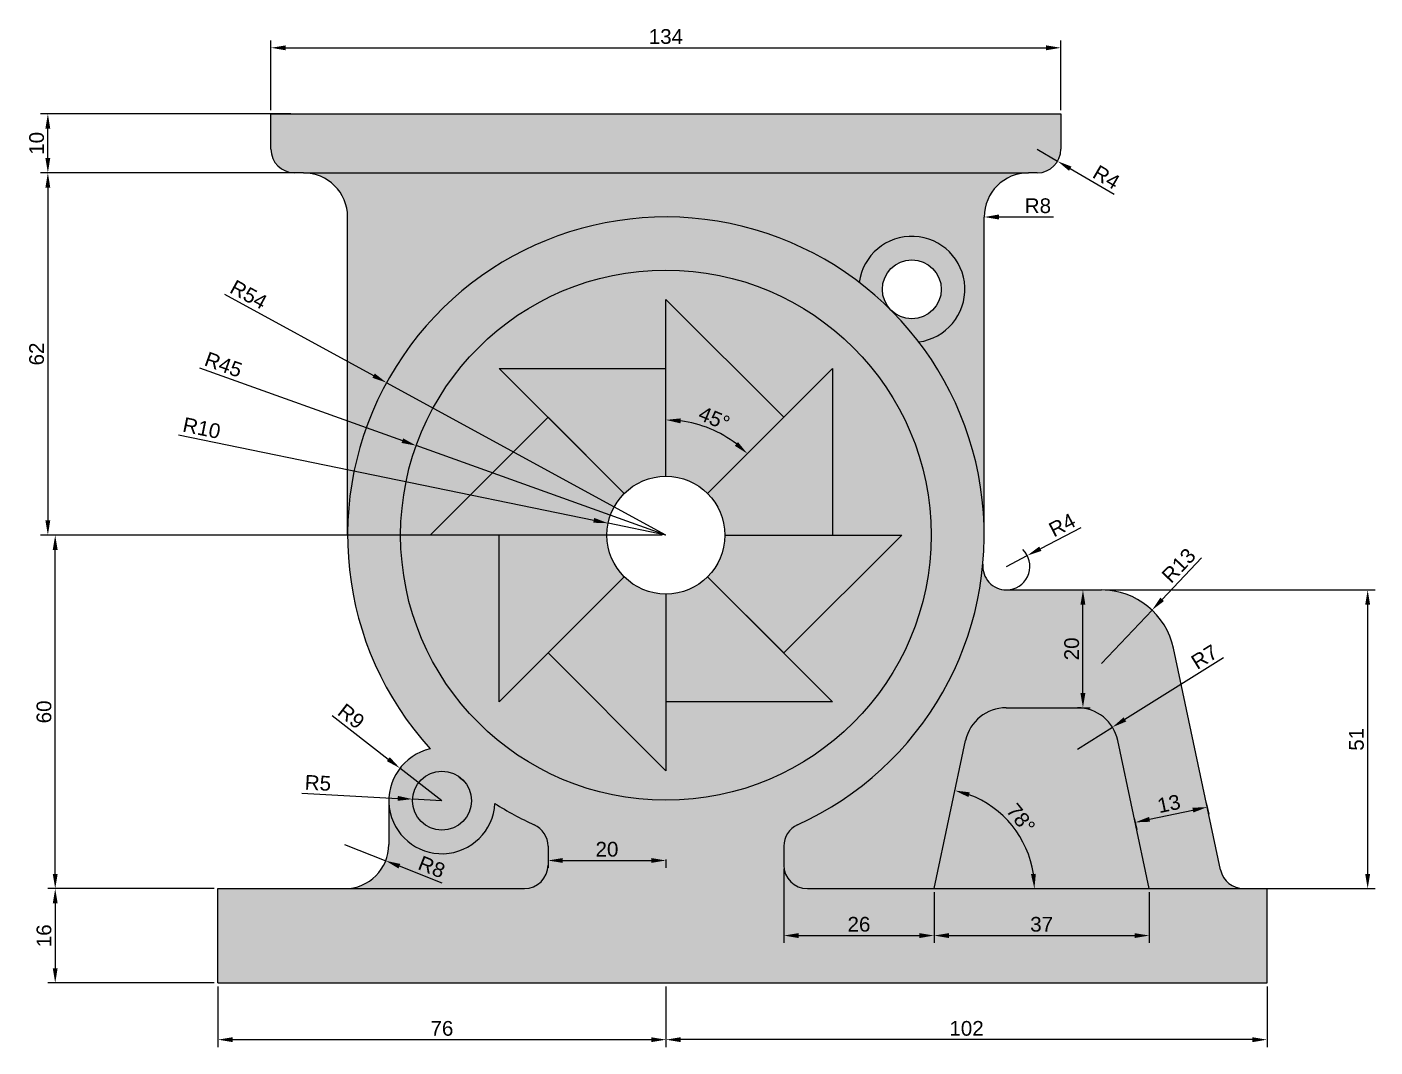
# Model space of a CAD drawing. Header units: millimetres. Extents: x 3781 to 4260, y 1155 to 1368.
# Drawn here: x 4030.9 to 4259.6, y 1188.6 to 1361.7 of the extents above; entities that cross this region are included whole.
import ezdxf

# ---------------------------------------------------------------- set-up
doc = ezdxf.new("R2010")
doc.units = ezdxf.units.MM
doc.styles.get("Standard").update_dxf_attribs({"font": 'arial.ttf'})
doc.dimstyles.new('ISO-25', dxfattribs={"dimtxt": 2.5, "dimasz": 2.5, "dimexe": 1.25, "dimexo": 0.625, "dimtad": 1, "dimdec": 0, "dimtxsty": 'Standard', "dimcen": 2.5, "dimadec": 0, "dimazin": 0, "dimtfac": 1, "dimtdec": 0, "dimtmove": 0, "dimatfit": 3, "dimfxl": 1, "dimarcsym": 0})

# ---------------------------------------------------------------- blocks, each defined once
blk = doc.blocks.new('*D1')
at = {"color": 0, "lineweight": -2, "transparency": 16777216}
blk.add_arc((4139.29, 1275.45), 19.56, 52.3283, 82.6717, dxfattribs=at)
at = {"color": 0, "transparency": 16777216}
for points in [[(4141.76, 1294.43), (4141.81, 1295.27), (4139.29, 1295.01)], [(4151.52, 1291.24), (4150.97, 1290.62), (4153.12, 1289.28)]]:
    blk.add_solid(points, dxfattribs=at)
at = {"layer": 'Defpoints', "color": 0, "transparency": 16777216}
for p in [(4139.29, 1315.45), (4159.29, 1295.45), (4149.07, 1292.39), (4139.29, 1285.45), (4139.29, 1275.45)]:
    blk.add_point(p, dxfattribs=at)
at = {"color": 0, "transparency": 16777216, "insert": (4147.5, 1295.27), "char_height": 2.5, "attachment_point": 5, "rotation": 337.5}
blk.add_mtext('45°', dxfattribs=at)
blk = doc.blocks.new('*U2')
for p, q in [((-10, -13.54), (-10, 16.46)), ((-10, 16.46), (10, -3.54)), ((-2.93, -16.46), (10, -3.54))]:
    blk.add_line(p, q)
blk = doc.blocks.new('*U3')
at = {"color": 0, "linetype": 'ByBlock', "lineweight": -2, "transparency": 16777216}
for p, rotation in [((4129.72, 1299.16), 44.99999999999999), ((4163, 1285.02), 315.0000000000001), ((4115.76, 1285.45), 90), ((4115.58, 1265.88), 135), ((4162.83, 1265.45), 270), ((4148.86, 1251.74), 225), ((4129.29, 1251.91), 180)]:
    blk.add_blockref('*U2', p, dxfattribs=dict(at, rotation=rotation))
blk.add_blockref('*U2', (4149.29, 1298.99), dxfattribs=at)
blk = doc.blocks.new('*D4')
at = {"color": 0, "lineweight": -2, "transparency": 16777216}
for p, q in [((4209.71, 1276.72), (4202.82, 1273.14)), ((4197.05, 1270.15), (4200.6, 1271.99))]:
    blk.add_line(p, q, dxfattribs=at)
blk.add_arc((4197.05, 1270.15), 4, 278.9525, 45.3366, dxfattribs=at)
at = {"color": 0, "transparency": 16777216}
blk.add_solid([(4202.63, 1273.51), (4203.01, 1272.77), (4200.6, 1271.99)], dxfattribs=at)
at = {"layer": 'Defpoints', "color": 0, "transparency": 16777216}
for p in [(4200.6, 1271.99), (4197.05, 1270.15)]:
    blk.add_point(p, dxfattribs=at)
at = {"color": 0, "transparency": 16777216, "insert": (4206.51, 1277.17), "char_height": 2.5, "attachment_point": 5, "rotation": 27.4317}
blk.add_mtext('R4', dxfattribs=at)
blk = doc.blocks.new('*D5')
at = {"color": 0, "lineweight": -2, "transparency": 16777216}
for p, q in [((4230.16, 1271.62), (4223.48, 1264.55)), ((4213.17, 1253.65), (4221.76, 1262.73))]:
    blk.add_line(p, q, dxfattribs=at)
at = {"color": 0, "transparency": 16777216}
blk.add_solid([(4223.17, 1264.84), (4223.78, 1264.26), (4221.76, 1262.73)], dxfattribs=at)
at = {"layer": 'Defpoints', "color": 0, "transparency": 16777216}
for p in [(4221.76, 1262.73), (4213.17, 1253.65)]:
    blk.add_point(p, dxfattribs=at)
at = {"color": 0, "transparency": 16777216, "insert": (4226.29, 1270.3), "char_height": 2.5, "attachment_point": 5, "rotation": 46.6061}
blk.add_mtext('R13', dxfattribs=at)
blk = doc.blocks.new('*D6')
at = {"color": 0, "lineweight": -2, "transparency": 16777216}
for p, q in [((4233.89, 1254.6), (4217.16, 1244.17)), ((4209.1, 1239.15), (4215.04, 1242.85))]:
    blk.add_line(p, q, dxfattribs=at)
at = {"color": 0, "transparency": 16777216}
blk.add_solid([(4216.94, 1244.53), (4217.38, 1243.82), (4215.04, 1242.85)], dxfattribs=at)
at = {"layer": 'Defpoints', "color": 0, "transparency": 16777216}
for p in [(4215.04, 1242.85), (4209.1, 1239.15)]:
    blk.add_point(p, dxfattribs=at)
at = {"color": 0, "transparency": 16777216, "insert": (4230.65, 1254.79), "char_height": 2.5, "attachment_point": 5, "rotation": 31.9287}
blk.add_mtext('R7', dxfattribs=at)
blk = doc.blocks.new('*D7')
at = {"color": 0, "lineweight": -2, "transparency": 16777216}
for p, q in [((4084.79, 1222.95), (4091.76, 1220.18)), ((4101.32, 1216.39), (4094.08, 1219.26))]:
    blk.add_line(p, q, dxfattribs=at)
at = {"color": 0, "transparency": 16777216}
blk.add_solid([(4094.23, 1219.65), (4093.93, 1218.87), (4091.76, 1220.18)], dxfattribs=at)
at = {"layer": 'Defpoints', "color": 0, "transparency": 16777216}
for p in [(4084.79, 1222.95), (4091.76, 1220.18)]:
    blk.add_point(p, dxfattribs=at)
at = {"color": 0, "transparency": 16777216, "insert": (4099.56, 1219.13), "char_height": 2.5, "attachment_point": 5, "rotation": 338.347}
blk.add_mtext('R8', dxfattribs=at)
blk = doc.blocks.new('*D8')
at = {"color": 0, "lineweight": -2, "transparency": 16777216}
for p, q in [((4082.65, 1244.83), (4092.2, 1237.43)), ((4101.29, 1230.38), (4094.17, 1235.9))]:
    blk.add_line(p, q, dxfattribs=at)
at = {"color": 0, "transparency": 16777216}
blk.add_solid([(4092.45, 1237.76), (4091.94, 1237.1), (4094.17, 1235.9)], dxfattribs=at)
at = {"layer": 'Defpoints', "color": 0, "transparency": 16777216}
for p in [(4094.17, 1235.9), (4101.29, 1230.38)]:
    blk.add_point(p, dxfattribs=at)
at = {"color": 0, "transparency": 16777216, "insert": (4085.9, 1244.71), "char_height": 2.5, "attachment_point": 5, "rotation": 322.2292}
blk.add_mtext('R9', dxfattribs=at)
blk = doc.blocks.new('*D9')
at = {"color": 0, "lineweight": -2, "transparency": 16777216}
for p, q in [((4077.52, 1231.64), (4093.8, 1230.78)), ((4101.29, 1230.38), (4096.29, 1230.65))]:
    blk.add_line(p, q, dxfattribs=at)
at = {"color": 0, "transparency": 16777216}
blk.add_solid([(4093.82, 1231.19), (4093.77, 1230.36), (4096.29, 1230.65)], dxfattribs=at)
at = {"layer": 'Defpoints', "color": 0, "transparency": 16777216}
for p in [(4096.29, 1230.65), (4101.29, 1230.38)]:
    blk.add_point(p, dxfattribs=at)
at = {"color": 0, "transparency": 16777216, "insert": (4080.26, 1233.39), "char_height": 2.5, "attachment_point": 5, "rotation": 356.9823}
blk.add_mtext('R5', dxfattribs=at)
blk = doc.blocks.new('*D10')
at = {"color": 0, "lineweight": -2, "transparency": 16777216}
for p, q in [((4056.62, 1292.48), (4127.05, 1277.97)), ((4139.29, 1275.45), (4129.5, 1277.47))]:
    blk.add_line(p, q, dxfattribs=at)
at = {"color": 0, "transparency": 16777216}
blk.add_solid([(4127.13, 1278.38), (4126.96, 1277.56), (4129.5, 1277.47)], dxfattribs=at)
at = {"layer": 'Defpoints', "color": 0, "transparency": 16777216}
for p in [(4129.5, 1277.47), (4139.29, 1275.45)]:
    blk.add_point(p, dxfattribs=at)
at = {"color": 0, "transparency": 16777216, "insert": (4060.54, 1293.62), "char_height": 2.5, "attachment_point": 5, "rotation": 348.3575}
blk.add_mtext('R10', dxfattribs=at)
blk = doc.blocks.new('*D11')
at = {"color": 0, "lineweight": -2, "transparency": 16777216}
for p, q in [((4060.18, 1303.83), (4094.58, 1291.49)), ((4139.29, 1275.45), (4096.93, 1290.64))]:
    blk.add_line(p, q, dxfattribs=at)
at = {"color": 0, "transparency": 16777216}
blk.add_solid([(4094.72, 1291.88), (4094.44, 1291.1), (4096.93, 1290.64)], dxfattribs=at)
at = {"layer": 'Defpoints', "color": 0, "transparency": 16777216}
for p in [(4096.93, 1290.64), (4139.29, 1275.45)]:
    blk.add_point(p, dxfattribs=at)
at = {"color": 0, "transparency": 16777216, "insert": (4064.23, 1304.39), "char_height": 2.5, "attachment_point": 5, "rotation": 340.2656}
blk.add_mtext('R45', dxfattribs=at)
blk = doc.blocks.new('*D12')
at = {"color": 0, "lineweight": -2, "transparency": 16777216}
for p, q in [((4064.42, 1316.33), (4089.7, 1302.53)), ((4139.29, 1275.45), (4091.9, 1301.33))]:
    blk.add_line(p, q, dxfattribs=at)
at = {"color": 0, "transparency": 16777216}
blk.add_solid([(4089.9, 1302.89), (4089.5, 1302.16), (4091.9, 1301.33)], dxfattribs=at)
at = {"layer": 'Defpoints', "color": 0, "transparency": 16777216}
for p in [(4091.9, 1301.33), (4139.29, 1275.45)]:
    blk.add_point(p, dxfattribs=at)
at = {"color": 0, "transparency": 16777216, "insert": (4068.5, 1316.27), "char_height": 2.5, "attachment_point": 5, "rotation": 331.3641}
blk.add_mtext('R54', dxfattribs=at)
blk = doc.blocks.new('*D13')
at = {"color": 0, "lineweight": -2, "transparency": 16777216}
blk.add_line((4205.04, 1329.45), (4195.79, 1329.45), dxfattribs=at)
at = {"color": 0, "transparency": 16777216}
blk.add_solid([(4195.79, 1329.87), (4195.79, 1329.03), (4193.29, 1329.45)], dxfattribs=at)
at = {"layer": 'Defpoints', "color": 0, "transparency": 16777216}
for p in [(4193.29, 1329.45), (4200.79, 1329.45)]:
    blk.add_point(p, dxfattribs=at)
at = {"color": 0, "transparency": 16777216, "insert": (4202.4, 1331.35), "char_height": 2.5, "attachment_point": 5}
blk.add_mtext('R8', dxfattribs=at)
blk = doc.blocks.new('*D14')
at = {"color": 0, "lineweight": -2, "transparency": 16777216}
for p, q in [((4202.29, 1340.95), (4205.74, 1338.92)), ((4215.34, 1333.25), (4207.89, 1337.65))]:
    blk.add_line(p, q, dxfattribs=at)
at = {"color": 0, "transparency": 16777216}
blk.add_solid([(4208.1, 1338.01), (4207.68, 1337.29), (4205.74, 1338.92)], dxfattribs=at)
at = {"layer": 'Defpoints', "color": 0, "transparency": 16777216}
for p in [(4202.29, 1340.95), (4205.74, 1338.92)]:
    blk.add_point(p, dxfattribs=at)
at = {"color": 0, "transparency": 16777216, "insert": (4214.02, 1336.21), "char_height": 2.5, "attachment_point": 5, "rotation": 329.4626}
blk.add_mtext('R4', dxfattribs=at)
blk = doc.blocks.new('*D15')
at = {"color": 0, "lineweight": -2, "transparency": 16777216}
for p, q in [((4063.29, 1198.83), (4063.29, 1188.57)), ((4139.29, 1198.83), (4139.29, 1188.57)), ((4065.79, 1189.82), (4136.79, 1189.82))]:
    blk.add_line(p, q, dxfattribs=at)
at = {"color": 0, "transparency": 16777216}
for points in [[(4065.79, 1190.23), (4065.79, 1189.4), (4063.29, 1189.82)], [(4136.79, 1190.23), (4136.79, 1189.4), (4139.29, 1189.82)]]:
    blk.add_solid(points, dxfattribs=at)
at = {"layer": 'Defpoints', "color": 0, "transparency": 16777216}
for p in [(4063.29, 1199.45), (4139.29, 1199.45), (4139.29, 1189.82)]:
    blk.add_point(p, dxfattribs=at)
at = {"color": 0, "transparency": 16777216, "insert": (4101.29, 1191.72), "char_height": 2.5, "attachment_point": 5}
blk.add_mtext('76', dxfattribs=at)
blk = doc.blocks.new('*D16')
at = {"color": 0, "lineweight": -2, "transparency": 16777216}
for p, q in [((4139.29, 1198.83), (4139.29, 1188.57)), ((4241.29, 1198.83), (4241.29, 1188.57)), ((4238.79, 1189.82), (4141.79, 1189.82))]:
    blk.add_line(p, q, dxfattribs=at)
at = {"color": 0, "transparency": 16777216}
for points in [[(4141.79, 1190.23), (4141.79, 1189.4), (4139.29, 1189.82)], [(4238.79, 1190.23), (4238.79, 1189.4), (4241.29, 1189.82)]]:
    blk.add_solid(points, dxfattribs=at)
at = {"layer": 'Defpoints', "color": 0, "transparency": 16777216}
for p in [(4139.29, 1199.45), (4241.29, 1199.45), (4139.29, 1189.82)]:
    blk.add_point(p, dxfattribs=at)
at = {"color": 0, "transparency": 16777216, "insert": (4190.29, 1191.72), "char_height": 2.5, "attachment_point": 5}
blk.add_mtext('102', dxfattribs=at)
blk = doc.blocks.new('*D17')
at = {"color": 0, "lineweight": -2, "transparency": 16777216}
for p, q in [((4159.29, 1218.83), (4159.29, 1206.24)), ((4184.79, 1214.83), (4184.79, 1206.24)), ((4161.79, 1207.49), (4182.29, 1207.49))]:
    blk.add_line(p, q, dxfattribs=at)
at = {"color": 0, "transparency": 16777216}
for points in [[(4161.79, 1207.9), (4161.79, 1207.07), (4159.29, 1207.49)], [(4182.29, 1207.9), (4182.29, 1207.07), (4184.79, 1207.49)]]:
    blk.add_solid(points, dxfattribs=at)
at = {"layer": 'Defpoints', "color": 0, "transparency": 16777216}
for p in [(4159.29, 1219.45), (4184.79, 1215.45), (4184.79, 1207.49)]:
    blk.add_point(p, dxfattribs=at)
at = {"color": 0, "transparency": 16777216, "insert": (4172.04, 1209.39), "char_height": 2.5, "attachment_point": 5}
blk.add_mtext('26', dxfattribs=at)
blk = doc.blocks.new('*D18')
at = {"color": 0, "lineweight": -2, "transparency": 16777216}
for p, q in [((4184.79, 1214.83), (4184.79, 1206.24)), ((4221.29, 1214.83), (4221.29, 1206.24)), ((4187.29, 1207.49), (4218.79, 1207.49))]:
    blk.add_line(p, q, dxfattribs=at)
at = {"color": 0, "transparency": 16777216}
for points in [[(4187.29, 1207.9), (4187.29, 1207.07), (4184.79, 1207.49)], [(4218.79, 1207.9), (4218.79, 1207.07), (4221.29, 1207.49)]]:
    blk.add_solid(points, dxfattribs=at)
at = {"layer": 'Defpoints', "color": 0, "transparency": 16777216}
for p in [(4184.79, 1215.45), (4221.29, 1215.45), (4221.29, 1207.49)]:
    blk.add_point(p, dxfattribs=at)
at = {"color": 0, "transparency": 16777216, "insert": (4203.04, 1209.39), "char_height": 2.5, "attachment_point": 5}
blk.add_mtext('37', dxfattribs=at)
blk = doc.blocks.new('*D19')
at = {"color": 0, "lineweight": -2, "transparency": 16777216}
for p, q in [((4119.29, 1220.42), (4119.29, 1218.98)), ((4121.79, 1220.23), (4136.79, 1220.23)), ((4139.29, 1220.42), (4139.29, 1218.98))]:
    blk.add_line(p, q, dxfattribs=at)
at = {"color": 0, "transparency": 16777216}
for points in [[(4121.79, 1220.65), (4121.79, 1219.82), (4119.29, 1220.23)], [(4136.79, 1220.65), (4136.79, 1219.82), (4139.29, 1220.23)]]:
    blk.add_solid(points, dxfattribs=at)
at = {"layer": 'Defpoints', "color": 0, "transparency": 16777216}
for p in [(4119.29, 1221.05), (4139.29, 1221.05), (4139.29, 1220.23)]:
    blk.add_point(p, dxfattribs=at)
at = {"color": 0, "transparency": 16777216, "insert": (4129.29, 1222.13), "char_height": 2.5, "attachment_point": 5}
blk.add_mtext('20', dxfattribs=at)
blk = doc.blocks.new('*D20')
at = {"color": 0, "lineweight": -2, "transparency": 16777216}
for p, q in [((4062.67, 1215.45), (4034.44, 1215.45)), ((4035.69, 1212.95), (4035.69, 1201.95)), ((4062.67, 1199.45), (4034.44, 1199.45))]:
    blk.add_line(p, q, dxfattribs=at)
at = {"color": 0, "transparency": 16777216}
for points in [[(4035.27, 1212.95), (4036.1, 1212.95), (4035.69, 1215.45)], [(4035.27, 1201.95), (4036.1, 1201.95), (4035.69, 1199.45)]]:
    blk.add_solid(points, dxfattribs=at)
at = {"layer": 'Defpoints', "color": 0, "transparency": 16777216}
for p in [(4063.29, 1215.45), (4035.69, 1199.45), (4063.29, 1199.45)]:
    blk.add_point(p, dxfattribs=at)
at = {"color": 0, "transparency": 16777216, "insert": (4033.79, 1207.45), "char_height": 2.5, "attachment_point": 5, "rotation": 90}
blk.add_mtext('16', dxfattribs=at)
blk = doc.blocks.new('*D21')
at = {"color": 0, "lineweight": -2, "transparency": 16777216}
for p, q in [((4138.67, 1275.45), (4034.44, 1275.45)), ((4035.69, 1217.95), (4035.69, 1272.95)), ((4062.67, 1215.45), (4034.44, 1215.45))]:
    blk.add_line(p, q, dxfattribs=at)
at = {"color": 0, "transparency": 16777216}
for points in [[(4035.27, 1272.95), (4036.1, 1272.95), (4035.69, 1275.45)], [(4035.27, 1217.95), (4036.1, 1217.95), (4035.69, 1215.45)]]:
    blk.add_solid(points, dxfattribs=at)
at = {"layer": 'Defpoints', "color": 0, "transparency": 16777216}
for p in [(4035.69, 1275.45), (4139.29, 1275.45), (4063.29, 1215.45)]:
    blk.add_point(p, dxfattribs=at)
at = {"color": 0, "transparency": 16777216, "insert": (4033.79, 1245.45), "char_height": 2.5, "attachment_point": 5, "rotation": 90}
blk.add_mtext('60', dxfattribs=at)
blk = doc.blocks.new('*D22')
at = {"color": 0, "lineweight": -2, "transparency": 16777216}
for p, q in [((4077.17, 1336.95), (4033.19, 1336.95)), ((4034.44, 1334.45), (4034.44, 1277.95)), ((4077.17, 1275.45), (4033.19, 1275.45))]:
    blk.add_line(p, q, dxfattribs=at)
at = {"color": 0, "transparency": 16777216}
for points in [[(4034.02, 1334.45), (4034.85, 1334.45), (4034.44, 1336.95)], [(4034.02, 1277.95), (4034.85, 1277.95), (4034.44, 1275.45)]]:
    blk.add_solid(points, dxfattribs=at)
at = {"layer": 'Defpoints', "color": 0, "transparency": 16777216}
for p in [(4077.79, 1336.95), (4034.44, 1275.45), (4077.79, 1275.45)]:
    blk.add_point(p, dxfattribs=at)
at = {"color": 0, "transparency": 16777216, "insert": (4032.54, 1306.2), "char_height": 2.5, "attachment_point": 5, "rotation": 90}
blk.add_mtext('62', dxfattribs=at)
blk = doc.blocks.new('*D23')
at = {"color": 0, "lineweight": -2, "transparency": 16777216}
for p, q in [((4072.29, 1347.58), (4072.29, 1359.42)), ((4206.29, 1347.58), (4206.29, 1359.42)), ((4074.79, 1358.17), (4203.79, 1358.17))]:
    blk.add_line(p, q, dxfattribs=at)
at = {"color": 0, "transparency": 16777216}
for points in [[(4074.79, 1358.58), (4074.79, 1357.75), (4072.29, 1358.17)], [(4203.79, 1358.58), (4203.79, 1357.75), (4206.29, 1358.17)]]:
    blk.add_solid(points, dxfattribs=at)
at = {"layer": 'Defpoints', "color": 0, "transparency": 16777216}
for p in [(4206.29, 1358.17), (4072.29, 1346.95), (4206.29, 1346.95)]:
    blk.add_point(p, dxfattribs=at)
at = {"color": 0, "transparency": 16777216, "insert": (4139.29, 1360.07), "char_height": 2.5, "attachment_point": 5}
blk.add_mtext('134', dxfattribs=at)
blk = doc.blocks.new('*D24')
at = {"color": 0, "lineweight": -2, "transparency": 16777216}
for p, q in [((4075.67, 1346.95), (4033.19, 1346.95)), ((4034.44, 1339.45), (4034.44, 1344.45)), ((4075.67, 1336.95), (4033.19, 1336.95))]:
    blk.add_line(p, q, dxfattribs=at)
at = {"color": 0, "transparency": 16777216}
for points in [[(4034.02, 1344.45), (4034.85, 1344.45), (4034.44, 1346.95)], [(4034.02, 1339.45), (4034.85, 1339.45), (4034.44, 1336.95)]]:
    blk.add_solid(points, dxfattribs=at)
at = {"layer": 'Defpoints', "color": 0, "transparency": 16777216}
for p in [(4034.44, 1346.95), (4076.29, 1346.95), (4076.29, 1336.95)]:
    blk.add_point(p, dxfattribs=at)
at = {"color": 0, "transparency": 16777216, "insert": (4032.54, 1341.95), "char_height": 2.5, "attachment_point": 5, "rotation": 90}
blk.add_mtext('10', dxfattribs=at)
blk = doc.blocks.new('*D25')
at = {"color": 0, "lineweight": -2, "transparency": 16777216}
for p, q in [((4213.8, 1266.15), (4259.59, 1266.15)), ((4258.34, 1263.65), (4258.34, 1217.95)), ((4213.8, 1215.45), (4259.59, 1215.45))]:
    blk.add_line(p, q, dxfattribs=at)
at = {"color": 0, "transparency": 16777216}
for points in [[(4257.93, 1263.65), (4258.76, 1263.65), (4258.34, 1266.15)], [(4257.93, 1217.95), (4258.76, 1217.95), (4258.34, 1215.45)]]:
    blk.add_solid(points, dxfattribs=at)
at = {"layer": 'Defpoints', "color": 0, "transparency": 16777216}
for p in [(4213.17, 1266.15), (4213.17, 1215.45), (4258.34, 1215.45)]:
    blk.add_point(p, dxfattribs=at)
at = {"color": 0, "transparency": 16777216, "insert": (4256.44, 1240.8), "char_height": 2.5, "attachment_point": 5, "rotation": 90}
blk.add_mtext('51', dxfattribs=at)
blk = doc.blocks.new('*D26')
at = {"color": 0, "lineweight": -2, "transparency": 16777216}
for p, q in [((4221.35, 1227.22), (4228.68, 1228.78)), ((4230.97, 1230.02), (4231.39, 1228.07)), ((4218.75, 1227.42), (4219.16, 1225.48))]:
    blk.add_line(p, q, dxfattribs=at)
at = {"color": 0, "transparency": 16777216}
for points in [[(4228.6, 1229.18), (4228.77, 1228.37), (4231.13, 1229.3)], [(4221.26, 1227.63), (4221.43, 1226.81), (4218.9, 1226.7)]]:
    blk.add_solid(points, dxfattribs=at)
at = {"layer": 'Defpoints', "color": 0, "transparency": 16777216}
for p in [(4230.84, 1230.63), (4231.13, 1229.3), (4218.62, 1228.03)]:
    blk.add_point(p, dxfattribs=at)
at = {"color": 0, "transparency": 16777216, "insert": (4224.62, 1229.86), "char_height": 2.5, "attachment_point": 5, "rotation": 12}
blk.add_mtext('13', dxfattribs=at)
blk = doc.blocks.new('*D27')
at = {"color": 0, "lineweight": -2, "transparency": 16777216}
for p, q in [((4205.73, 1266.15), (4211.29, 1266.15)), ((4210.04, 1248.65), (4210.04, 1263.65)), ((4203.67, 1246.15), (4211.29, 1246.15))]:
    blk.add_line(p, q, dxfattribs=at)
at = {"color": 0, "transparency": 16777216}
for points in [[(4209.62, 1263.65), (4210.45, 1263.65), (4210.04, 1266.15)], [(4209.62, 1248.65), (4210.45, 1248.65), (4210.04, 1246.15)]]:
    blk.add_solid(points, dxfattribs=at)
at = {"layer": 'Defpoints', "color": 0, "transparency": 16777216}
for p in [(4205.11, 1266.15), (4210.04, 1266.15), (4203.04, 1246.15)]:
    blk.add_point(p, dxfattribs=at)
at = {"color": 0, "transparency": 16777216, "insert": (4208.14, 1256.15), "char_height": 2.5, "attachment_point": 5, "rotation": 90}
blk.add_mtext('20', dxfattribs=at)
blk = doc.blocks.new('*D28')
at = {"color": 0, "lineweight": -2, "transparency": 16777216}
blk.add_arc((4184.79, 1215.45), 17.02, 8.4216, 69.5784, dxfattribs=at)
at = {"color": 0, "transparency": 16777216}
for points in [[(4190.61, 1231), (4190.85, 1231.8), (4188.33, 1232.1)], [(4202.05, 1217.97), (4201.22, 1217.91), (4201.81, 1215.45)]]:
    blk.add_solid(points, dxfattribs=at)
at = {"layer": 'Defpoints', "color": 0, "transparency": 16777216}
for p in [(4190.14, 1240.61), (4200.09, 1222.91), (4163.29, 1215.45), (4184.79, 1215.45), (4237.31, 1215.45)]:
    blk.add_point(p, dxfattribs=at)
at = {"color": 0, "transparency": 16777216, "insert": (4199.5, 1227.36), "char_height": 2.5, "attachment_point": 5, "rotation": 309}
blk.add_mtext('78°', dxfattribs=at)

msp = doc.modelspace()

# ---------------------------------------------------------------- hatches: boundary and pattern name
at = {"true_color": 0xf27172}
h = msp.add_hatch(color=11, dxfattribs=at)
h.dxf.hatch_style = 1
h.paths.add_polyline_path([(4206.29, 1346.95), (4072.29, 1346.95), (4072.29, 1340.95, 0.414214), (4076.29, 1336.95), (4077.79, 1336.95), (4200.79, 1336.95), (4202.29, 1336.95, 0.414214), (4206.29, 1340.95)])
at = {"true_color": 0x9898cc}
h = msp.add_hatch(color=253, dxfattribs=at)
h.dxf.hatch_style = 1
h.paths.add_polyline_path([(4159.29, 1219.45), (4159.29, 1222.65, -0.294111), (4161.64, 1226.29, 3.067581), (4099.3, 1239.16, 2.01099), (4110.27, 1229.91, 0.035189), (4116.95, 1226.29, -0.294111), (4119.29, 1222.65), (4119.29, 1219.45, -0.414214), (4115.29, 1215.45), (4084.79, 1215.45), (4063.29, 1215.45), (4063.29, 1199.45), (4241.29, 1199.45), (4241.29, 1215.45), (4237.31, 1215.45), (4163.29, 1215.45, -0.414214)])
h.paths.add_polyline_path([(4094.29, 1275.45, -1), (4184.29, 1275.45, -1)], flags=16)
h.paths.add_polyline_path([(4139.29, 1235.45), (4119.29, 1255.45), (4111.01, 1247.17), (4111.01, 1275.45), (4099.29, 1275.45), (4119.29, 1295.45), (4111.01, 1303.73), (4139.29, 1303.73), (4139.29, 1315.45), (4159.29, 1295.45), (4167.58, 1303.73), (4167.58, 1275.45), (4179.29, 1275.45), (4159.29, 1255.45), (4167.58, 1247.17), (4139.29, 1247.17)], flags=0)
h.paths.add_polyline_path([(4129.29, 1275.45, -1), (4149.29, 1275.45, -1)], flags=0)
h.paths.add_polyline_path([(4096.29, 1230.38, -1), (4106.29, 1230.38, -1)], flags=16)
h.paths.add_polyline_path([(4213.17, 1266.15), (4197.05, 1266.15, -0.441276), (4193.07, 1270.52, -0.269417), (4161.64, 1226.29, 0.294111), (4159.29, 1222.65), (4159.29, 1219.45, 0.414214), (4163.29, 1215.45), (4184.79, 1215.45), (4190.14, 1240.61, -0.354119), (4196.99, 1246.15), (4209.1, 1246.15, -0.354119), (4215.94, 1240.61), (4221.29, 1215.45), (4237.31, 1215.45, -0.354119), (4233.4, 1218.62), (4225.4, 1256.25, 0.354119)], flags=17)
h.paths.add_polyline_path([(4200.79, 1336.95), (4077.79, 1336.95, -0.414214), (4085.29, 1329.45), (4085.29, 1275.45, -0.621225), (4172.09, 1318.35, -2.02627), (4182.19, 1308.25, -0.164645), (4193.29, 1275.45), (4193.29, 1329.45, -0.414214)])
h.paths.add_polyline_path([(4143.58, 1294.09), (4149.61, 1291.59), (4151.58, 1296.35), (4145.55, 1298.85)], flags=24)
h.paths.add_polyline_path([(4168.04, 1207.24), (4176.08, 1207.24), (4176.08, 1212.39), (4168.04, 1212.39)], flags=24)
h.paths.add_polyline_path([(4199.01, 1207.24), (4207.06, 1207.24), (4207.06, 1212.39), (4199.01, 1212.39)], flags=24)
h.paths.add_polyline_path([(4126.76, 1219.53), (4131.89, 1219.53), (4131.89, 1224.69), (4126.76, 1224.69)], flags=24)
h.paths.add_polyline_path([(4221.01, 1226.9), (4228.88, 1228.57), (4227.81, 1233.61), (4219.94, 1231.94)], flags=24)
h.paths.add_polyline_path([(4210.73, 1253.62), (4210.73, 1258.75), (4205.58, 1258.75), (4205.58, 1253.62)], flags=24)
at = {"true_color": 0xf8991e}
h = msp.add_hatch(color=30, dxfattribs=at)
h.dxf.hatch_style = 1
h.paths.add_polyline_path([(4172.09, 1318.35, -0.033181), (4177.47, 1313.63, -0.198912), (4176.01, 1317.17, -1), (4186.01, 1317.17, -0.668179), (4177.47, 1313.63, -0.033181), (4182.19, 1308.25, 2.02627)])
h.paths.add_polyline_path([(4184.29, 1275.45, 1), (4094.29, 1275.45, 1)])
h.paths.add_polyline_path([(4159.29, 1255.45), (4167.58, 1247.17), (4139.29, 1247.17), (4139.29, 1235.45), (4119.29, 1255.45), (4111.01, 1247.17), (4111.01, 1275.45), (4099.29, 1275.45), (4119.29, 1295.45), (4111.01, 1303.73), (4139.29, 1303.73), (4139.29, 1315.45), (4159.29, 1295.45), (4167.58, 1303.73), (4167.58, 1275.45), (4179.29, 1275.45)], flags=16)
h.paths.add_polyline_path([(4149.29, 1275.45, -1), (4129.29, 1275.45, -1)], flags=0)
h.paths.add_polyline_path([(4143.58, 1294.09), (4149.61, 1291.59), (4151.58, 1296.35), (4145.55, 1298.85)], flags=8)
at = {"true_color": 0xcecce6}
h = msp.add_hatch(color=254, dxfattribs=at)
h.dxf.hatch_style = 1
h.paths.add_polyline_path([(4172.09, 1318.35, -0.033181), (4177.47, 1313.63, -0.198912), (4176.01, 1317.17, -1), (4186.01, 1317.17, -0.668179), (4177.47, 1313.63, -0.033181), (4182.19, 1308.25, 2.02627)])
at = {"true_color": 0xf8d731}
h = msp.add_hatch(color=40, dxfattribs=at)
h.dxf.hatch_style = 1
h.paths.add_polyline_path([(4139.29, 1303.73), (4111.01, 1303.73), (4132.22, 1282.52, -0.198912), (4139.29, 1285.45)])
h.paths.add_polyline_path([(4139.29, 1315.45), (4139.29, 1285.45, -0.198912), (4146.36, 1282.52), (4159.29, 1295.45)])
h.paths.add_polyline_path([(4167.58, 1303.73), (4146.36, 1282.52, -0.198912), (4149.29, 1275.45), (4167.58, 1275.45)])
h.paths.add_polyline_path([(4179.29, 1275.45), (4149.29, 1275.45, -0.198912), (4146.36, 1268.38), (4159.29, 1255.45)])
h.paths.add_polyline_path([(4146.36, 1268.38, -0.198912), (4139.29, 1265.45), (4139.29, 1247.17), (4167.58, 1247.17)])
h.paths.add_polyline_path([(4139.29, 1265.45, -0.198912), (4132.22, 1268.38), (4119.29, 1255.45), (4139.29, 1235.45)])
h.paths.add_polyline_path([(4132.22, 1268.38, -0.198912), (4129.29, 1275.45), (4111.01, 1275.45), (4111.01, 1247.17)])
h.paths.add_polyline_path([(4132.22, 1282.52), (4119.29, 1295.45), (4099.29, 1275.45), (4129.29, 1275.45, -0.198912)])
at = {"true_color": 0x000000}
h = msp.add_hatch(color=18, dxfattribs=at)
h.dxf.hatch_style = 1
h.paths.add_polyline_path([(4215.94, 1240.61, 0.354119), (4209.1, 1246.15), (4196.99, 1246.15, 0.354119), (4190.14, 1240.61), (4184.79, 1215.45), (4221.29, 1215.45)])
h.paths.add_polyline_path([(4119.29, 1222.65, 0.294111), (4116.95, 1226.29, -0.035189), (4110.27, 1229.91, -0.973979), (4092.29, 1230.38), (4092.29, 1222.95, -0.414214), (4084.79, 1215.45), (4115.29, 1215.45, 0.414214), (4119.29, 1219.45)])
h.paths.add_polyline_path([(4106.29, 1230.38, 0.186672), (4104.98, 1233.75, -0.006094), (4103.98, 1234.6, 0.592449), (4096.29, 1230.38, 1)])

# ---------------------------------------------------------------- linework, layer by layer
for p, q in [((4072.29, 1340.95), (4072.29, 1346.95)), ((4072.29, 1346.95), (4206.29, 1346.95)), ((4206.29, 1346.95), (4206.29, 1340.95)), ((4077.79, 1336.95), (4076.29, 1336.95)), ((4077.79, 1336.95), (4200.79, 1336.95)), ((4202.29, 1336.95), (4200.79, 1336.95)), ((4085.29, 1275.45), (4085.29, 1329.45)), ((4193.29, 1275.45), (4193.29, 1329.45)), ((4197.05, 1266.15), (4213.17, 1266.15)), ((4233.4, 1218.62), (4225.4, 1256.25)), ((4196.99, 1246.15), (4209.1, 1246.15)), ((4184.79, 1215.45), (4190.14, 1240.61)), ((4221.29, 1215.45), (4215.94, 1240.61)), ((4092.29, 1230.38), (4092.29, 1222.95)), ((4119.29, 1222.65), (4119.29, 1219.45)), ((4159.29, 1222.65), (4159.29, 1219.45)), ((4063.29, 1215.45), (4084.79, 1215.45)), ((4063.29, 1199.45), (4063.29, 1215.45)), ((4084.79, 1215.45), (4115.29, 1215.45)), ((4163.29, 1215.45), (4237.31, 1215.45)), ((4184.79, 1215.45), (4221.29, 1215.45)), ((4237.31, 1215.45), (4241.29, 1215.45)), ((4241.29, 1199.45), (4241.29, 1215.45)), ((4063.29, 1199.45), (4241.29, 1199.45))]:
    msp.add_line(p, q)
for centre, radius in [((4181.01, 1317.17), 5), ((4139.29, 1275.45), 45), ((4139.29, 1275.45), 10), ((4101.29, 1230.38), 5)]:
    msp.add_circle(centre, radius)
for centre, radius, start, end in [((4076.29, 1340.95), 4, 180, 270), ((4202.29, 1340.95), 4, 270, 0), ((4077.79, 1329.45), 7.5, 0, 90), ((4200.79, 1329.45), 7.5, 90, 180), ((4139.29, 1275.45), 54, 294.4433, 222.2216), ((4181.01, 1317.17), 9, 277.5343, 172.4657), ((4197.05, 1270.15), 4, 174.757, 270), ((4213.17, 1253.65), 12.5, 12, 90), ((4196.99, 1239.15), 7, 90, 168), ((4209.1, 1239.15), 7, 12, 90), ((4101.29, 1230.38), 9, 102.7378, 356.9791), ((4139.29, 1275.45), 54, 229.1602, 230.5567), ((4139.29, 1275.45), 54, 237.4953, 245.5567), ((4115.29, 1222.65), 4, 0, 65.5567), ((4163.29, 1222.65), 4, 114.4433, 180), ((4084.79, 1222.95), 7.5, 270, 0), ((4115.29, 1219.45), 4, 270, 0), ((4163.29, 1219.45), 4, 180, 270), ((4237.31, 1219.45), 4, 192, 270)]:
    msp.add_arc(centre, radius, start, end)

# ---------------------------------------------------------------- block references
msp.add_blockref('*U3', (0, 0))

# ---------------------------------------------------------------- dimensions: what is measured, and where the dimension line sits
for base, p1, p2, picture, middle in [((4206.29, 1358.17), (4072.29, 1346.95), (4206.29, 1346.95), '*D23', (4139.29, 1360.07)), ((4139.29, 1220.23), (4119.29, 1221.05), (4139.29, 1221.05), '*D19', (4129.29, 1222.13)), ((4184.79105783, 1207.48563573), (4159.29105783, 1219.45018606), (4184.79105783, 1215.45018606), '*D17', (4172.04105783, 1209.3870682)), ((4221.29105783, 1207.48563573), (4184.79105783, 1215.45018606), (4221.29105783, 1215.45018606), '*D18', (4203.04105783, 1209.38792086)), ((4139.29, 1189.82), (4063.29, 1199.45), (4139.29, 1199.45), '*D15', (4101.29, 1191.72)), ((4139.29, 1189.82), (4241.29, 1199.45), (4139.29, 1199.45), '*D16', (4190.29, 1191.72))]:
    dim = msp.add_linear_dim(base=base, p1=p1, p2=p2, dimstyle='ISO-25')
    dim.commit()
    dim.dimension.update_dxf_attribs({"geometry": picture, "text_midpoint": middle})
for base, p1, p2, picture, middle in [((4034.44, 1346.95), (4076.29, 1336.95), (4076.29, 1346.95), '*D24', (4032.54, 1341.95)), ((4034.43652585, 1275.45018606), (4077.79105783, 1336.95018606), (4077.79105783, 1275.45018606), '*D22', (4032.53509338, 1306.20018606)), ((4035.69, 1275.45), (4063.29, 1215.45), (4139.29, 1275.45), '*D21', (4033.79, 1245.45)), ((4210.04, 1266.15), (4203.04, 1246.15), (4205.11, 1266.15), '*D27', (4208.14, 1256.15)), ((4258.34, 1215.45), (4213.17, 1266.15), (4213.17, 1215.45), '*D25', (4256.44, 1240.8)), ((4035.69, 1199.45), (4063.29, 1215.45), (4063.29, 1199.45), '*D20', (4033.79, 1207.45))]:
    dim = msp.add_linear_dim(base=base, p1=p1, p2=p2, angle=90, dimstyle='ISO-25')
    dim.commit()
    dim.dimension.update_dxf_attribs({"geometry": picture, "text_midpoint": middle})
for center, mpoint, picture, middle in [((4202.29, 1340.95), (4205.74, 1338.92), '*D14', (4213.07, 1334.59)), ((4200.79105783, 1329.45018606), (4193.29105783, 1329.45018606), '*D13', (4202.39746983, 1329.45018606)), ((4139.29, 1275.45), (4091.9, 1301.33), '*D12', (4067.59, 1314.6)), ((4139.29, 1275.45), (4096.93, 1290.64), '*D11', (4063.59, 1302.61)), ((4139.29, 1275.45), (4129.5, 1277.47), '*D10', (4060.16, 1291.76)), ((4209.1, 1239.15), (4215.04, 1242.85), '*D6', (4231.65, 1253.2)), ((4101.29, 1230.38), (4094.17, 1235.9), '*D8', (4084.74, 1243.21)), ((4101.29, 1230.38), (4096.29, 1230.65), '*D9', (4080.16, 1231.5))]:
    dim = msp.add_radius_dim(center=center, mpoint=mpoint, dimstyle='ISO-25')
    dim.commit()
    dim.dimension.update_dxf_attribs({"geometry": picture, "text_midpoint": middle, "dimtype": 164})
for base, line1, line2, picture, middle in [((4149.07, 1292.39), ((4139.29, 1275.45), (4159.29, 1295.45)), ((4139.29, 1285.45), (4139.29, 1315.45)), '*D1', (4147.5, 1295.27)), ((4200.09, 1222.91), ((4163.29, 1215.45), (4237.31, 1215.45)), ((4184.79, 1215.45), (4190.14, 1240.61)), '*D28', (4199.5, 1227.36))]:
    dim = msp.add_angular_dim_2l(base=base, line1=line1, line2=line2, dimstyle='ISO-25')
    dim.commit()
    dim.dimension.update_dxf_attribs({"geometry": picture, "text_midpoint": middle})
for center, mpoint, picture, middle in [((4197.05, 1270.15), (4200.6, 1271.99), '*D4', (4206.51, 1277.17)), ((4213.1714, 1253.6502), (4221.759, 1262.7333), '*D5', (4226.2932, 1270.298)), ((4084.7857, 1222.9502), (4091.7564, 1220.1828), '*D7', (4099.562, 1219.1298))]:
    dim = msp.add_radius_dim(center=center, mpoint=mpoint, dimstyle='ISO-25')
    dim.commit()
    dim.dimension.update_dxf_attribs({"geometry": picture, "text_midpoint": middle})
dim = msp.add_aligned_dim(p1=(4218.62, 1228.03), p2=(4230.84, 1230.63), distance=-1.36, dimstyle='ISO-25')
dim.commit()
dim.dimension.update_dxf_attribs({"geometry": '*D26', "text_midpoint": (4224.62, 1229.86)})

doc.saveas('drawing.dxf')
